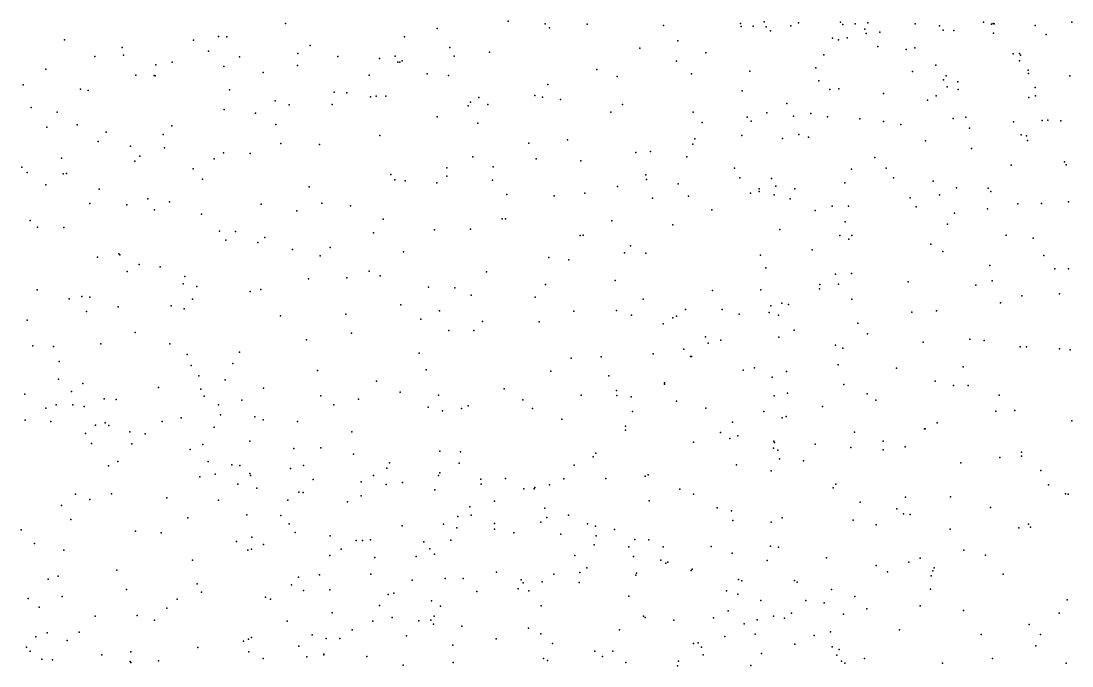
# Model space of a CAD drawing. Header units: metres. Extents: x -25 to 25, y -27.7 to 27.8.
# Drawn here: x 10.817 to 13.643, y -10.397 to -8.663 of the extents above; entities that cross this region are included whole.
import ezdxf

# ---------------------------------------------------------------- set-up
doc = ezdxf.new("R2010")
doc.units = ezdxf.units.M

msp = doc.modelspace()

# ---------------------------------------------------------------- linework, layer by layer
for p in [(11.5282, -8.6699, 10.9966), (12.1269, -8.6631, -0.7895), (12.2267, -8.6703, -2.589), (12.3393, -8.6717, 3.8537), (12.5446, -8.6747, 5.7335), (12.7515, -8.6694, -0.267), (12.7854, -8.6766, 14.9394), (12.8152, -8.6654, 5.6688), (12.8869, -8.676, 20.3257), (12.908, -8.6682, 20.1578), (13.0205, -8.6665, -1.6348), (13.0273, -8.6723, 15.3584), (13.06, -8.6702, 20.4316), (13.0941, -8.6683, 20.2199), (13.2216, -8.6703, 18.8602), (13.2867, -8.6759, 18.6746), (13.4051, -8.6666, 19.0407), (13.4271, -8.6715, -1.1352), (13.4309, -8.6693, 11.5744), (13.434, -8.6703, 18.5441), (13.5446, -8.6755, 18.8955), (13.6432, -8.6664, 18.7616), (11.3477, -8.705, 9.9045), (11.9359, -8.6828, -1.2567), (12.2378, -8.6813, 14.8334), (12.7536, -8.678, 9.2211), (12.8211, -8.6783, -1.7535), (12.8324, -8.6895, 6.2473), (13.0861, -8.6846, -0.5777), (13.0901, -8.6964, -10.0616), (13.1263, -8.6926, -20.6366), (13.2965, -8.6878, 3.1109), (13.3258, -8.6885, 16.9811), (13.4322, -8.6953, 18.7691), (13.5742, -8.6995, 3.4037), (10.9341, -8.7136, -0.7164), (11.281, -8.7146, 14.6122), (11.3708, -8.7056, -3.3174), (11.5943, -8.7285, 11.132), (11.8481, -8.7059, 5.9359), (12.5832, -8.7159, 6.0896), (12.9988, -8.7094, 16.0077), (13.0153, -8.7135, 16.1907), (13.0383, -8.7083, 16.3466), (13.1214, -8.7312, 9.3978), (11.0158, -8.7587, 10.0738), (11.0888, -8.7342, 10.2294), (11.0926, -8.7549, 4.1069), (11.3213, -8.7441, 10.6286), (11.4041, -8.7592, 10.8291), (11.5614, -8.7507, 5.8359), (11.6687, -8.7586, -2.237), (11.8228, -8.7578, -0.8855), (11.9698, -8.7344, 9.5439), (11.982, -8.7573, 11.5903), (12.0767, -8.7471, -20.6009), (12.4807, -8.7362, 11.4876), (12.6587, -8.7489, -2.5324), (12.9757, -8.7543, 15.4871), (13.1974, -8.7394, 11.4199), (13.2205, -8.7352, -1.6098), (13.4852, -8.7509, -9.4434), (13.5024, -8.7507, -2.6962), (13.5051, -8.7552, 17.2341), (11.1796, -8.7812, -20.7375), (11.2237, -8.7738, 5.7558), (11.3619, -8.7851, -0.685), (11.5603, -8.7824, -1.8235), (11.7808, -8.7634, 4.1468), (11.8303, -8.7735, -20.4858), (11.8357, -8.7741, -2.4923), (11.8417, -8.7701, 11.4073), (12.5799, -8.771, 11.3495), (12.9542, -8.7891, 15.1409), (13.2773, -8.7814, 6.2928), (13.5025, -8.7704, 0.2207), (10.8839, -8.7925, 14.518), (11.1254, -8.809, -3.2208), (11.1747, -8.8094, 9.9133), (11.1781, -8.8104, 10.5001), (11.4679, -8.8012, 9.8613), (11.7534, -8.809, 9.7266), (11.9093, -8.8054, 14.8327), (11.9665, -8.8094, -3.0444), (12.3654, -8.793, 11.3653), (12.4204, -8.8123, 9.0039), (12.6199, -8.8051, 9.1092), (12.7766, -8.7977, 11.2825), (13.2139, -8.7989, 16.7357), (13.3051, -8.8108, 3.2943), (13.5254, -8.7951, 11.5517), (13.5261, -8.8042, 6.2131), (13.6376, -8.8101, 3.6499), (10.8223, -8.8343, -3.1698), (10.9771, -8.8462, 10.272), (12.2336, -8.8339, 9.1221), (12.9621, -8.8235, 11.2634), (13.0163, -8.8452, -1.8599), (13.298, -8.8216, -0.0078), (13.3073, -8.84, 9.4524), (13.336, -8.8261, -0.5451), (13.5439, -8.8415, -10.301), (10.9976, -8.8501, 5.7025), (11.3775, -8.8484, -20.5706), (11.6586, -8.8542, 14.8138), (11.6932, -8.8562, -1.0676), (11.757, -8.8671, -3.2043), (11.7722, -8.8648, 11.2997), (11.7976, -8.8653, 5.8983), (12.0484, -8.8685, 14.8919), (12.1988, -8.8635, 6.0567), (12.2194, -8.8676, 11.2872), (12.2675, -8.8736, -2.8737), (12.7558, -8.851, 9.1687), (12.9918, -8.8468, 9.284), (13.1361, -8.858, 6.2876), (13.278, -8.8642, 16.8777), (13.3369, -8.8474, -20.8461), (13.5268, -8.869, -10.0585), (13.5452, -8.8642, -1.3515), (10.8443, -8.8951, 10.1502), (11.3632, -8.9012, -2.3238), (11.5, -8.8775, 11.0675), (11.5384, -8.8883, -1.3606), (11.6535, -8.8875, 5.8487), (12.0198, -8.8909, 5.9972), (12.0259, -8.8815, 4.0461), (12.0721, -8.8871, -20.4031), (12.4343, -8.8871, 3.7043), (12.8761, -8.8848, -2.2983), (13.2544, -8.8757, -0.2824), (10.9144, -8.9077, 10.0043), (11.4475, -8.9105, -3.3114), (11.936, -8.9207, 9.5224), (12.4034, -8.9077, -20.4151), (12.6242, -8.908, 6.1965), (12.7694, -8.9219, 3.3943), (12.8225, -8.9098, 15.0491), (12.8939, -8.9187, 15.7931), (12.941, -8.9114, -20.4992), (12.9855, -8.9206, 16.2509), (13.0727, -8.9258, 16.5329), (13.3235, -8.9247, 3.4966), (13.3579, -8.9217, 11.3152), (13.5626, -8.9308, 6.1106), (13.5785, -8.9294, 4.0011), (13.6132, -8.931, -1.1451), (10.8861, -8.9488, 3.9628), (10.9677, -8.9421, 14.5713), (11.2223, -8.9444, -1.5579), (11.5026, -8.9415, 4.1979), (12.0457, -8.9375, 9.3699), (12.6485, -8.9362, -20.3984), (12.7801, -8.9322, 11.0624), (13.1365, -8.9331, 9.3318), (13.1829, -8.9415, 11.176), (13.3678, -8.9512, -1.6584), (13.4861, -8.9344, 9.5298), (11.0242, -8.9869, -1.9845), (11.046, -8.9618, 10.5678), (11.1992, -8.9681, 14.6953), (11.7816, -8.9705, 9.6478), (12.2865, -8.9828, 3.8334), (12.6293, -8.9801, 10.9731), (12.7551, -8.9704, 6.2487), (12.8644, -8.9786, 15.597), (12.9083, -8.9681, 9.1991), (12.9343, -8.9753, 10.972), (13.2495, -8.9848, 11.0408), (13.5065, -8.969, -21.113), (13.5208, -8.9715, 0.0467), (13.524, -8.9842, -0.4115), (11.111, -8.9994, -0.7938), (11.2025, -9.0036, -2.4372), (11.5157, -8.9926, -0.9627), (11.6198, -8.9947, -20.3342), (12.1828, -8.9914, 11.0919), (12.5098, -9.0138, -2.8501), (12.6232, -8.9939, 15.0175), (13.3728, -9.0053, 6.1057), (10.9254, -9.0318, 5.6419), (11.1229, -9.0394, 4.1008), (11.1361, -9.0265, 5.6797), (11.3362, -9.0338, 10.9531), (11.3612, -9.0177, 9.8317), (11.4333, -9.0188, 14.8209), (12.0317, -9.0285, 11.1498), (12.2025, -9.0331, -20.0888), (12.3221, -9.0385, 6.0817), (12.4703, -9.0163, 8.884), (12.6073, -9.0281, 8.9601), (13.1126, -9.0296, 6.1957), (13.6235, -9.042, 11.3281), (10.8187, -9.0559, 14.5151), (10.8338, -9.0702, -0.8585), (11.2794, -9.0605, -1.3105), (11.9622, -9.0581, -20.0522), (12.0869, -9.0549, 6.0112), (12.7352, -9.0585, 10.8704), (13.0506, -9.0617, -2.0014), (13.1431, -9.0588, 16.6512), (13.4798, -9.0504, 11.109), (13.6276, -9.0493, -2.4717), (10.9299, -9.0737, -3.188), (10.9391, -9.0728, -20.6916), (11.3049, -9.0886, -2.79), (11.8111, -9.0753, -2.977), (11.8224, -9.09, 11.1847), (11.8499, -9.0929, 5.8968), (11.9351, -9.0979, 9.4224), (11.9624, -9.0797, 14.9523), (12.0851, -9.0913, 9.188), (12.4969, -9.0761, 3.5526), (12.4994, -9.0894, 15.0132), (12.5839, -9.1004, 6.166), (12.7498, -9.0847, -2.8536), (12.8348, -9.0861, 15.4181), (13.0321, -9.0983, 16.4458), (13.1634, -9.0847, 3.6319), (13.2701, -9.0933, 9.3828), (10.8839, -9.1035, -1.7355), (11.027, -9.1154, 10.7449), (11.5919, -9.1086, 5.8199), (12.3335, -9.1261, 14.9865), (12.421, -9.1075, 8.7599), (12.7786, -9.1258, 15.2786), (12.802, -9.1141, 9.0664), (12.8022, -9.1213, 6.2176), (12.8466, -9.1068, -2.601), (12.8977, -9.1141, 16.0687), (13.333, -9.1117, -2.5517), (13.418, -9.112, 4.2073), (13.4253, -9.1217, 10.8183), (11.0024, -9.1534, 9.8312), (11.1016, -9.1568, -2.7038), (11.1582, -9.1409, 14.7332), (11.2164, -9.1491, 10.8835), (11.4625, -9.1552, 11.0314), (11.6261, -9.1526, -3.101), (12.1238, -9.1298, 9.0414), (12.2506, -9.1328, -19.8623), (12.5152, -9.1393, -20.1), (12.6119, -9.1337, 10.8131), (12.8421, -9.1307, 15.6565), (12.8852, -9.1411, 10.7297), (13.2083, -9.1384, 4.031), (13.2865, -9.1307, -1.831), (13.4975, -9.1541, 5.9746), (13.5615, -9.1535, 10.9499), (13.6338, -9.1488, 11.128), (11.1759, -9.1703, 9.813), (11.3026, -9.182, -1.0791), (11.5582, -9.1735, -3.2996), (11.7027, -9.1602, 14.9749), (12.675, -9.1708, 3.307), (12.9528, -9.172, 16.2776), (12.9986, -9.1607, 6.1389), (13.0425, -9.1605, 3.3424), (13.2241, -9.1627, -20.812), (13.3271, -9.1798, 10.6777), (13.4164, -9.1681, 17.0096), (10.8416, -9.1997, 9.8493), (11.791, -9.196, 9.5258), (12.1108, -9.195, 14.9726), (12.1198, -9.1952, 8.828), (12.4061, -9.2001, 6.0943), (12.5702, -9.2105, 15.1048), (13.0336, -9.2032, 9.2369), (13.3087, -9.2095, 5.9911), (10.8616, -9.217, 10.691), (10.9317, -9.2184, -2.4617), (11.3505, -9.2283, 10.9444), (11.3937, -9.2289, 5.71), (11.7646, -9.2323, -20.0179), (11.9289, -9.2247, 4.0247), (12.0253, -9.2229, 5.9599), (12.3205, -9.2392, 3.6359), (12.3283, -9.2389, -19.6201), (12.8573, -9.2239, 15.8413), (13.0187, -9.2396, -2.2273), (13.0515, -9.2393, 3.7419), (13.466, -9.2386, 9.5478), (11.3678, -9.2524, 14.8766), (11.4539, -9.2584, -20.2945), (11.4722, -9.2449, 9.7205), (12.456, -9.2676, 8.6684), (13.0427, -9.2493, -2.4446), (13.264, -9.2626, 16.8003), (13.5387, -9.2471, -1.6191), (11.0228, -9.2981, 5.5312), (11.0802, -9.2888, -0.8554), (11.0828, -9.292, 14.7136), (11.5467, -9.2768, 4.143), (11.6211, -9.2942, 9.6007), (11.6482, -9.272, 11.0666), (11.8455, -9.2838, 11.0583), (12.4396, -9.2862, 15.0414), (12.4973, -9.2871, 3.3566), (12.8053, -9.2925, 15.5264), (12.9448, -9.2784, 10.5937), (13.2959, -9.283, 4.2776), (13.5677, -9.2937, 10.7411), (11.1348, -9.3172, -20.5074), (11.1911, -9.3238, 9.7403), (12.2367, -9.2987, 8.5571), (12.2901, -9.3053, 15.009), (13.422, -9.3202, -21.1802), (11.102, -9.3366, 10.8094), (11.2571, -9.3498, 4.0527), (11.6927, -9.353, 5.8224), (11.7534, -9.3355, 9.4523), (11.783, -9.3483, 14.9942), (12.0687, -9.3372, 8.5834), (12.8196, -9.3269, -20.4058), (13.0074, -9.3435, 16.442), (13.0506, -9.3418, 6.0346), (13.5971, -9.3292, -21.3574), (13.6335, -9.3288, -6.2759), (11.2529, -9.3699, 10.8498), (11.2901, -9.3765, -3.2579), (11.59, -9.3557, -20.0643), (11.9124, -9.3783, 5.8945), (11.9835, -9.3805, -19.7507), (12.2275, -9.3714, 10.8067), (12.4144, -9.3607, 10.7449), (12.9641, -9.3828, 3.4208), (12.9647, -9.3713, 9.3166), (13.0157, -9.3701, -20.6032), (13.2027, -9.3644, 9.4821), (13.3847, -9.3729, 5.8797), (13.4285, -9.3614, 16.9401), (10.86, -9.3858, -0.8578), (10.9467, -9.4097, 5.4092), (10.9808, -9.4035, 14.6435), (11.0019, -9.405, -2.9423), (11.2783, -9.4105, 14.8486), (11.4334, -9.3897, 10.9381), (11.4618, -9.3846, 9.6418), (12.0272, -9.4003, 3.8521), (12.1995, -9.4056, -19.5722), (12.4901, -9.4107, 6.1047), (12.6762, -9.3875, 8.8445), (12.8064, -9.3859, 9.1511), (13.0513, -9.4107, 10.4827), (13.5086, -9.4014, 9.6956), (13.6096, -9.3965, 5.8599), (11.0782, -9.4314, 3.9187), (11.2209, -9.4284, -20.3501), (11.2559, -9.4368, 5.5456), (11.8384, -9.4263, 10.988), (12.6035, -9.4386, 15.3038), (12.7029, -9.4387, 9.0101), (12.8332, -9.4287, 15.6826), (12.8631, -9.4215, 15.9001), (12.8809, -9.4254, 16.0783), (13.4507, -9.4206, -1.7375), (10.8336, -9.4669, -1.3484), (10.9934, -9.4436, 10.7852), (11.5149, -9.4553, 5.6928), (11.6902, -9.4514, 4.0104), (11.8924, -9.4646, 9.1284), (11.9422, -9.4423, 8.9653), (12.3037, -9.4434, 8.5304), (12.4181, -9.4416, -19.6072), (12.4586, -9.4539, -19.8923), (12.5698, -9.4612, -20.1414), (12.58, -9.4566, 10.6288), (12.7478, -9.4515, 9.3226), (12.8293, -9.447, 10.5433), (12.8536, -9.4537, 9.452), (13.2129, -9.4461, -2.3142), (13.2785, -9.4422, -20.986), (11.9672, -9.4952, 14.9764), (12.0349, -9.4948, 8.5424), (12.0577, -9.4712, 10.8525), (12.2107, -9.4714, 3.592), (12.5437, -9.4769, 8.6309), (12.8959, -9.4942, 3.746), (13.0672, -9.4748, 16.5906), (11.1237, -9.5004, 14.7454), (11.5848, -9.5204, 9.4966), (11.7056, -9.502, 9.3911), (12.6579, -9.5123, 6.116), (12.6987, -9.521, -20.3327), (12.855, -9.5128, 6.085), (13.0934, -9.5043, 4.2313), (13.3683, -9.5184, 4.4579), (13.4068, -9.522, 16.9074), (10.8484, -9.5362, 9.8283), (10.9046, -9.5382, 14.5863), (11.0312, -9.5312, 5.2658), (11.2167, -9.531, 10.8048), (11.4045, -9.5528, 5.588), (12.5994, -9.5451, 9.3872), (12.6648, -9.5288, 3.1926), (13.0072, -9.5345, 6.0083), (13.0271, -9.5424, 9.6501), (13.243, -9.5263, 9.7151), (13.5036, -9.5388, 9.8248), (13.5211, -9.5392, -2.2733), (13.6094, -9.5443, -21.3813), (13.6381, -9.5473, 10.6407), (10.9192, -9.5786, -3.1615), (11.2641, -9.5591, -20.1682), (11.8874, -9.5558, 10.9181), (12.2963, -9.5691, 10.6979), (12.377, -9.5661, 6.0662), (12.5171, -9.5581, 9.2155), (12.617, -9.5647, 8.85), (12.6204, -9.5646, 15.4137), (11.2741, -9.589, 5.4247), (11.3864, -9.5835, 10.8508), (11.6146, -9.6026, 14.9589), (11.9065, -9.6007, -19.6474), (12.2417, -9.6041, 8.5017), (12.7587, -9.6014, 9.6147), (12.7894, -9.5953, 10.5013), (12.8756, -9.6053, -20.5063), (13.0144, -9.5876, 10.4226), (13.1716, -9.5959, -2.0584), (13.3503, -9.5924, 5.8515), (10.918, -9.6257, 5.0253), (11.2947, -9.6169, 3.918), (11.3657, -9.6277, 9.6034), (11.7729, -9.6307, 14.958), (12.3975, -9.617, 8.5415), (12.5474, -9.6353, 8.718), (12.8365, -9.6205, 15.7654), (13.2755, -9.6313, 9.8267), (10.8273, -9.6658, 4.1083), (10.9526, -9.6591, 4.5156), (10.9829, -9.6378, 4.3313), (11.1867, -9.6485, 14.8191), (11.3006, -9.6529, 4.0993), (11.4688, -9.6499, 14.9262), (11.8362, -9.6607, 9.161), (12.1159, -9.6514, 14.9666), (12.4182, -9.656, -19.8292), (12.5475, -9.6392, 10.5653), (12.8778, -9.6631, 16.2688), (13.0301, -9.64, 16.5959), (13.0922, -9.6648, 5.9543), (13.3243, -9.643, -2.2132), (13.3644, -9.6429, -21.0792), (11.0403, -9.6788, 9.7483), (11.0731, -9.68, 5.0235), (11.3097, -9.6718, -19.9759), (11.4106, -9.682, 4.3443), (11.6236, -9.6704, 10.8972), (11.7244, -9.6797, 9.3284), (11.9398, -9.6688, 8.7391), (12.1663, -9.6811, 10.6875), (12.323, -9.6689, 15.1179), (12.4195, -9.6695, 3.3123), (12.4581, -9.6735, 15.3018), (12.5799, -9.6847, 9.5797), (12.8419, -9.6703, 6.086), (13.1159, -9.6826, 9.8147), (13.4473, -9.6687, 9.9131), (10.8834, -9.7037, 15.3093), (10.9112, -9.6944, 14.6405), (10.9558, -9.6951, 4.7462), (10.9871, -9.6988, 3.8903), (11.3482, -9.6952, 4.5239), (11.353, -9.7216, 5.407), (11.658, -9.6952, -19.7121), (11.912, -9.7012, 8.9855), (11.9502, -9.711, 10.804), (12.0017, -9.7047, 5.8996), (12.0192, -9.6971, 8.5719), (12.1927, -9.7043, 3.5177), (12.4609, -9.7124, 8.8976), (12.6589, -9.7033, 6.1147), (12.8141, -9.7131, 9.7475), (12.9725, -9.6988, 4.1122), (13.438, -9.7121, 10.4649), (13.4896, -9.7102, 5.8456), (10.8285, -9.7362, 3.7364), (10.8973, -9.7394, 15.058), (11.0174, -9.7495, 10.7633), (11.0436, -9.7431, 15.3005), (11.0534, -9.7504, 15.1136), (11.1963, -9.7396, 4.7594), (11.2472, -9.7298, 5.2305), (11.4454, -9.7267, 5.532), (11.4678, -9.7352, 3.9842), (11.5607, -9.74, 4.2474), (12.2717, -9.733, 6.0147), (12.7303, -9.7413, 15.6259), (12.8634, -9.7295, 3.3752), (12.8745, -9.726, 10.4499), (13.2807, -9.7429, 16.8494), (13.6432, -9.7379, -2.2276), (10.9906, -9.7714, 14.8655), (11.1094, -9.7675, -20.0266), (11.1507, -9.7728, 3.7428), (11.3365, -9.7549, 10.8044), (11.7067, -9.767, 14.9152), (12.4423, -9.7629, 10.5364), (12.4427, -9.7519, 9.4948), (12.6979, -9.7694, 10.4696), (12.7444, -9.7778, -7.1755), (13.0585, -9.7682, 10.4077), (13.2466, -9.7596, -20.8495), (13.2481, -9.7595, -1.8642), (11.0065, -9.7986, 3.7033), (11.1151, -9.7994, 15.4629), (11.3055, -9.8011, 3.7365), (11.4321, -9.7928, 4.6478), (12.6253, -9.7948, 9.7187), (12.7229, -9.7856, -20.3632), (12.8413, -9.7922, 15.8999), (12.8433, -9.7963, 3.7878), (12.953, -9.8003, -20.5607), (13.1354, -9.7924, 16.7743), (11.2719, -9.8145, 15.0919), (11.5509, -9.8121, 5.6092), (11.6233, -9.8105, 4.4074), (11.7114, -9.8278, 3.8246), (11.9433, -9.8191, 14.896), (11.9987, -9.8209, -19.4007), (12.3558, -9.8345, 15.261), (12.3629, -9.8244, 8.5617), (12.8404, -9.811, 16.0883), (12.8526, -9.817, 16.3054), (13.0482, -9.8096, 6.0043), (13.1352, -9.8157, 9.9275), (13.1947, -9.8073, 5.9132), (13.5074, -9.833, 10.5304), (13.5078, -9.822, -1.5239), (11.0526, -9.8589, 3.4454), (11.0773, -9.847, 15.6649), (11.3203, -9.8471, -19.8254), (11.3838, -9.8556, 3.6108), (11.4055, -9.8574, 9.6204), (11.5769, -9.8581, 3.706), (11.8074, -9.8503, -19.5057), (11.9955, -9.8518, 8.9138), (12.3046, -9.8572, 9.3513), (12.7406, -9.8556, 9.8058), (12.8568, -9.8396, 6.0997), (12.9208, -9.8451, 16.5287), (13.344, -9.851, 4.6013), (13.4492, -9.8362, -21.071), (11.2981, -9.8887, 3.4835), (11.3387, -9.8815, 5.1338), (11.4321, -9.8793, 15.1287), (11.4338, -9.8844, 5.4012), (11.542, -9.8655, 14.9606), (11.765, -9.8843, 4.3198), (11.8005, -9.8652, 5.8148), (11.9399, -9.8845, 3.7286), (11.9429, -9.8776, 9.0608), (12.4951, -9.8861, 10.4396), (12.5034, -9.8827, 9.6673), (12.8343, -9.8724, 3.5854), (13.5591, -9.8711, 5.8703), (11.4, -9.9082, 10.7925), (11.4508, -9.9188, 3.4488), (11.6027, -9.8958, -19.6048), (11.7314, -9.9018, 4.4904), (11.7992, -9.9085, 3.6235), (11.8427, -9.9033, 3.9104), (12.0539, -9.8948, 8.7505), (12.0544, -9.9082, 10.5781), (12.1194, -9.8925, 15.0059), (12.1969, -9.9202, 8.5865), (12.1985, -9.9173, 10.4894), (12.2382, -9.9094, 9.1378), (12.2763, -9.8939, 8.9788), (12.3895, -9.8928, 6.0323), (13.0012, -9.9179, -7.2204), (13.0079, -9.9078, 9.9277), (13.58, -9.9096, 16.9396), (10.9632, -9.9351, 15.8454), (11.06, -9.9343, 3.2513), (11.2089, -9.9449, 15.6849), (11.5642, -9.9296, -5.9942), (11.5755, -9.9301, 4.7358), (11.7313, -9.9391, 9.3882), (11.9294, -9.9228, 3.7252), (12.1693, -9.921, 3.5382), (12.5883, -9.9215, 6.103), (12.6252, -9.9352, 15.6227), (13.1953, -9.9432, 10.0122), (13.3162, -9.9423, -1.6532), (13.6255, -9.9338, -21.2095), (13.6328, -9.9352, -2.1517), (10.9262, -9.9656, 3.1098), (11.0021, -9.9491, -5.9837), (11.3478, -9.9507, 15.5254), (11.534, -9.9513, 9.5724), (11.6945, -9.9558, 14.9569), (12.024, -9.9686, 3.8527), (12.0905, -9.9534, 3.6039), (12.2253, -9.9727, 3.4755), (12.5058, -9.953, 15.5259), (12.6892, -9.9715, -7.3264), (13.0739, -9.9567, 4.4585), (13.1722, -9.9741, 6.0118), (13.424, -9.9711, 10.521), (10.9511, -10.0031, 10.728), (11.2655, -9.9985, 3.2474), (11.4242, -9.9903, 5.2036), (11.5152, -9.9918, 15.3525), (11.9918, -9.9951, 14.9681), (12.0271, -9.9909, 3.3327), (12.2305, -9.998, 9.2912), (12.2889, -9.9911, 15.3053), (12.728, -9.98, 6.1496), (12.8637, -9.9987, 9.9036), (13.0544, -10.0049, -20.576), (13.1897, -9.9882, 16.8301), (13.2083, -9.9894, -2.0106), (10.8169, -10.0306, -5.8896), (11.5384, -10.015, 4.8844), (11.8415, -10.02, 3.2535), (11.9532, -10.0156, 4.2353), (11.9885, -10.0251, 9.1295), (12.0898, -10.0135, 8.9767), (12.0905, -10.0287, 4.0072), (12.2146, -10.0105, 3.7639), (12.3405, -10.0143, 3.5997), (12.3614, -10.0207, -19.7371), (12.4129, -10.0301, 3.3809), (12.7308, -10.0056, 15.7727), (12.8344, -10.0105, 3.8033), (13.1166, -10.0173, -7.4797), (13.3154, -10.0287, 10.0817), (13.5, -10.0258, -1.4571), (13.5265, -10.0152, -20.9671), (13.5316, -10.0232, 4.7777), (11.1244, -10.0344, 10.7136), (11.1942, -10.0385, -6.1978), (11.438, -10.0502, 9.6564), (11.5545, -10.0379, 3.2233), (11.6487, -10.0465, 5.7109), (11.7185, -10.0591, -19.4469), (11.7351, -10.0591, 15.0931), (11.7569, -10.0572, -6.2959), (11.9732, -10.0586, 3.1635), (12.1425, -10.0385, -19.4374), (12.269, -10.0427, 3.1972), (12.3638, -10.0472, 9.558), (12.4674, -10.0563, 3.218), (12.505, -10.0577, 3.6144), (10.853, -10.0677, -20.1595), (10.9319, -10.0853, 2.9596), (11.3968, -10.0623, 3.1608), (11.427, -10.0857, -19.785), (11.4368, -10.0823, 15.6184), (11.4691, -10.0706, -6.3226), (11.6778, -10.0825, 15.2931), (11.9, -10.0634, 10.5625), (11.9163, -10.0816, 4.4931), (12.3585, -10.0707, 15.4315), (12.4519, -10.0764, 3.7709), (12.5435, -10.0767, 6.0752), (12.6726, -10.0754, 9.8297), (12.8322, -10.0749, 16.0673), (12.8539, -10.0772, 4.19), (13.3526, -10.0858, 16.8778), (11.2777, -10.1124, 10.695), (11.647, -10.0994, 10.7177), (11.7683, -10.1047, 3.1128), (11.8794, -10.1025, 3.7163), (11.929, -10.0965, 15.0873), (12.306, -10.0994, 10.3328), (12.4643, -10.1026, 15.5627), (12.5371, -10.1124, 10.3207), (12.556, -10.118, -20.0847), (12.729, -10.0932, -7.5193), (12.8233, -10.1135, -20.3628), (12.983, -10.1056, 16.5981), (13.2048, -10.1179, -7.2287), (13.2348, -10.1069, 4.7622), (13.411, -10.0991, -2.0419), (11.0749, -10.139, 9.8255), (12.0958, -10.1447, 4.3312), (12.3199, -10.1453, 5.9573), (12.3384, -10.1331, 3.3584), (12.5513, -10.1206, 3.2382), (12.6193, -10.1402, 3.7804), (12.6218, -10.1364, 3.061), (13.1168, -10.1262, 16.7304), (13.147, -10.1436, 6.1209), (13.2688, -10.1413, -20.6482), (13.2723, -10.1331, 10.4936), (10.8902, -10.1638, 9.8574), (10.9164, -10.1553, 16.0461), (11.5629, -10.1584, 3.0319), (11.62, -10.1515, 15.4791), (11.7573, -10.1499, 5.8407), (11.869, -10.1665, 4.6663), (11.9579, -10.1613, 5.8826), (12.0061, -10.1618, 15.2396), (12.1616, -10.165, 5.9076), (12.1676, -10.1728, 10.3224), (12.2185, -10.1709, 9.251), (12.2496, -10.1497, 4.1999), (12.3176, -10.1725, 9.4709), (12.4699, -10.1528, 4.0085), (12.4719, -10.1468, 2.9738), (12.7464, -10.1647, 10.3402), (12.7557, -10.1678, 3.5393), (12.8967, -10.1666, -7.6906), (12.9039, -10.1715, 16.3846), (13.2647, -10.1543, -1.6083), (13.4578, -10.1502, 6.0053), (11.101, -10.191, -6.3497), (11.2903, -10.1755, 2.9704), (11.3019, -10.1985, 15.8721), (11.5443, -10.1787, 3.7732), (11.5769, -10.1941, 5.6875), (11.6472, -10.1919, 13.5299), (11.8199, -10.2011, 13.4763), (12.0429, -10.1966, 4.4897), (12.1537, -10.1898, 2.9212), (12.1822, -10.1949, 9.0623), (12.714, -10.195, 6.1848), (12.9967, -10.1908, 10.3894), (13.2631, -10.19, -7.65), (10.8357, -10.215, 2.8046), (10.9277, -10.2102, 3.5798), (11.2369, -10.2167, -5.8776), (11.4748, -10.212, 5.4401), (11.4878, -10.2175, 15.7302), (11.8039, -10.2047, -6.6714), (11.9208, -10.2217, 13.6479), (12.4511, -10.209, 9.6511), (12.7448, -10.2041, -7.1978), (12.8061, -10.2209, 3.8463), (12.9272, -10.2205, 4.7117), (12.977, -10.2266, 6.2459), (13.0589, -10.2096, -1.7568), (13.6305, -10.2192, 4.9139), (10.8655, -10.2389, 1.7578), (11.2087, -10.2409, 10.5959), (11.654, -10.2536, -6.8311), (11.781, -10.2341, 2.9392), (11.9446, -10.2358, 10.3975), (12.2159, -10.2349, -19.7068), (12.719, -10.2484, 2.9149), (12.8891, -10.2545, 3.1758), (13.0289, -10.2572, -1.9971), (13.0915, -10.2431, -20.4989), (13.2348, -10.2351, 10.0799), (13.3511, -10.2473, 16.8193), (13.6091, -10.2548, 10.771), (11.0159, -10.2625, -20.2725), (11.1294, -10.2614, 16.0402), (11.1757, -10.2735, 2.8534), (11.533, -10.2764, -6.0325), (11.7632, -10.2767, 15.4731), (11.8151, -10.2667, 4.8194), (11.8868, -10.2754, 15.3705), (11.9189, -10.2735, -6.9819), (11.9265, -10.2844, 9.2009), (11.9277, -10.2631, -19.3857), (12.491, -10.263, 10.2119), (12.4953, -10.2667, 4.2788), (12.5729, -10.2735, 9.7528), (12.6796, -10.2671, 4.4109), (12.7615, -10.2838, 15.8599), (12.7963, -10.2725, 3.8913), (12.8409, -10.2629, 3.6752), (12.8705, -10.2682, 9.9287), (13.5281, -10.285, -1.5023), (10.8869, -10.3075, -5.7892), (10.9734, -10.306, 16.1238), (11.5998, -10.3134, 10.5798), (11.707, -10.2996, 13.8126), (11.8538, -10.3154, -6.2549), (12.0026, -10.2897, 2.8561), (12.1818, -10.2955, 3.4409), (12.215, -10.3106, 10.2238), (12.4266, -10.2994, 6.0291), (12.7912, -10.311, -7.811), (12.9499, -10.3147, 16.2427), (12.9938, -10.3052, 16.4322), (13.179, -10.2996, 16.6795), (13.3993, -10.3124, -7.5256), (13.5588, -10.312, 10.2256), (10.8571, -10.318, 2.0471), (10.9412, -10.328, -11.9483), (11.4152, -10.3296, -20.1569), (11.4283, -10.3249, 10.5873), (11.4369, -10.3198, 9.669), (11.5641, -10.3431, 13.5456), (11.6373, -10.323, 5.8652), (11.6744, -10.3226, -19.792), (11.9783, -10.3406, 13.7937), (12.0945, -10.3238, 4.5913), (12.2464, -10.3359, 9.1479), (12.6251, -10.336, -7.6419), (12.6381, -10.3348, 10.2048), (12.7099, -10.3176, 4.2348), (12.8981, -10.3385, 2.9259), (13.546, -10.3424, 6.0463), (10.8318, -10.3459, 16.1944), (10.8419, -10.3566, 10.5335), (11.0343, -10.3668, 10.4894), (11.1124, -10.3586, 9.8365), (11.2922, -10.3474, 15.9912), (11.4299, -10.3587, 2.858), (11.5859, -10.3725, 15.7486), (11.6309, -10.3653, 2.8708), (11.6316, -10.367, -19.999), (11.7473, -10.3709, 9.3831), (12.3604, -10.3566, 4.4896), (12.3809, -10.3712, -7.2865), (12.4083, -10.3567, 9.4939), (12.6473, -10.3465, 4.0271), (12.6512, -10.3665, 6.2019), (12.8084, -10.3628, 10.2718), (12.9987, -10.3449, 10.3734), (13.0108, -10.3678, 4.9197), (13.0172, -10.3521, 3.2692), (10.8725, -10.3785, 2.7099), (10.902, -10.38, -6.7012), (11.1103, -10.3846, -5.8963), (11.112, -10.3873, 2.7555), (11.187, -10.3826, -6.7358), (11.4679, -10.3766, 5.3122), (11.845, -10.3943, 5.9514), (11.9792, -10.387, 9.0939), (12.2216, -10.3768, 8.9864), (12.2325, -10.3819, 15.5177), (12.4434, -10.3875, 2.6763), (12.5827, -10.3967, 3.1978), (12.5848, -10.3839, 4.4362), (12.7799, -10.3955, 9.8534), (13.0232, -10.3837, 3.0617), (13.0319, -10.3892, 3.435), (13.0852, -10.3766, 10.0136), (13.2948, -10.3892, 10.5623), (13.4295, -10.3764, 10.6467), (13.6276, -10.3896, 16.742)]:
    msp.add_point(p)

doc.saveas('drawing.dxf')
